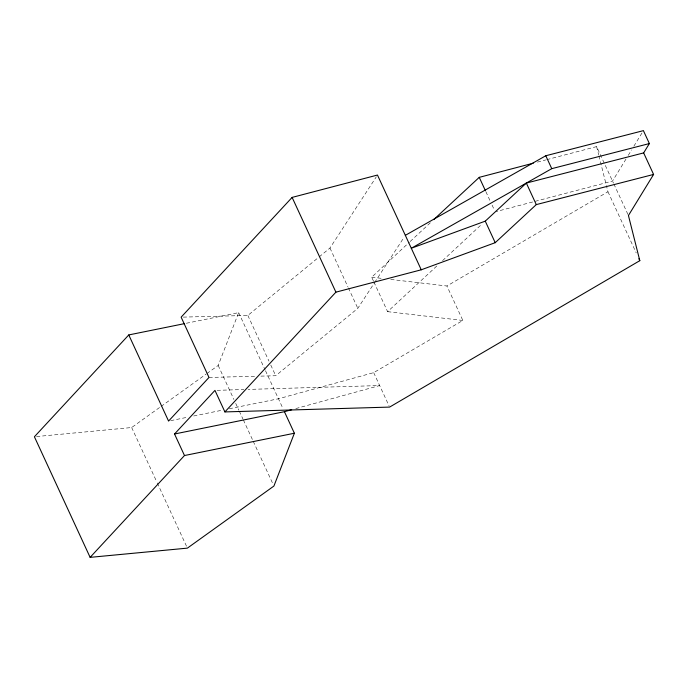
<?xml version="1.0" encoding="UTF-8"?>
<svg xmlns="http://www.w3.org/2000/svg" width="688" height="688" viewBox="0 0 688 688"><rect width="100%" height="100%" fill="white"/><g stroke="black" fill="none" stroke-linecap="round" stroke-linejoin="round"><path stroke-width="0.52" stroke-dasharray="3.44 2.58" d="M206.942 373.524L218.182 365.457L238.659 312.644L185.278 323.472M625.994 159.057L612.518 181.056L496.211 211.534M628.239 155.393L631.61 149.898M633.854 146.226L643.4 130.643M319.18 256.891L329.965 248.041L376.319 176.825M260.89 376.121L275.716 375.734L357.82 308.336L374.048 283.413M374.625 282.519L404.174 237.119M373.455 281.039L371.683 277.212L409.377 242.228M410.16 241.497L431.359 221.811M373.894 282.003L387.611 311.664L437.069 265.749M442.565 260.64L481.824 224.193M183.249 317.116L247.852 315.439L318.355 257.57M36.541 436.553L131.666 427.54L160.218 407.047M161.078 406.427L206.073 374.152M390.758 279.44L446.925 286.002L607.96 191.763L606.412 185.605M229.267 408.758L278.459 398.782L373.687 372.638L462.843 320.462L446.925 286.002M295.814 408.577L379.656 385.555L248.11 389.417M537.405 162.11L545.713 159.934M546.754 159.668L596.599 146.604L613.404 182.974M170.667 420.652L187.411 417.255M193.689 415.982L221.94 410.246M217.098 390.32L243.836 389.537M208.989 377.463L256.65 376.224M371.683 277.212L383.345 278.571M387.611 311.664L462.843 320.462M613.842 183.928L627.998 214.553M607.96 191.763L636.219 252.909M485.891 191.703L490.312 201.274M492.083 205.101L494.294 209.892M329.965 248.041L347.939 286.939M348.386 287.911L357.82 308.336M373.687 372.638L389.176 406.152M247.852 315.439L268.974 361.148M270.771 365.036L275.716 375.734M238.659 312.644L265.043 369.748M265.491 370.712L283.146 408.93M218.182 365.457L233.911 399.496M235.709 403.383L238.856 410.194M239.304 411.166L242.898 418.949M243.354 419.921L252.788 440.346M253.236 441.318L273.007 484.111M131.666 427.54L156.83 481.996M157.277 482.967L186.938 547.158M596.599 146.604L598.663 154.817M598.921 155.841L606.154 184.582"/><path stroke-width="1.03" d="M90.119 557.357L184.487 455.533L174.537 433.999L284.428 411.699L294.378 433.234L273.91 486.055L187.385 548.13L90.119 557.357L34.4 436.76L128.768 334.936L184.238 323.687M649.369 143.568L551.759 168.663L411.304 248.265L485.264 221.149L526.337 183.068L643.65 152.908L649.369 143.568L643.4 130.643L545.79 155.746L405.335 235.339M643.65 152.908L653.6 174.442L628.436 215.516L639.806 260.675L389.606 407.09L224.907 411.923L214.957 390.388L174.537 433.999M653.6 174.442L536.287 204.603L495.214 242.683L421.254 269.799L377.471 175.044L292.125 197.404L181.133 317.168L208.989 377.463L168.569 421.073L128.768 334.936M224.907 411.923L335.907 292.159L421.254 269.799M433.715 219.627L479.252 177.349L533.252 163.202M284.428 411.699L291.669 409.713M184.487 455.533L294.378 433.234M638.903 258.731L639.806 260.675M545.79 155.746L551.759 168.663M526.337 183.068L536.287 204.603M479.252 177.349L485.444 190.748M485.264 221.149L495.214 242.683M292.125 197.404L335.907 292.159"/></g></svg>
